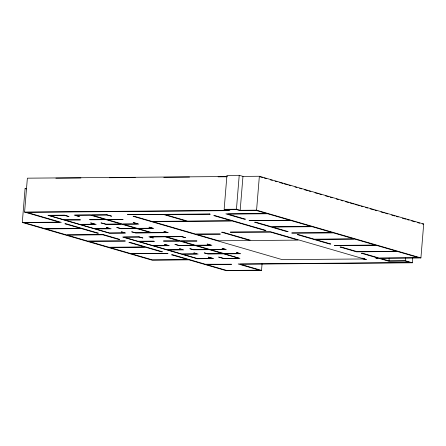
<?xml version="1.0" encoding="UTF-8"?>
<svg xmlns="http://www.w3.org/2000/svg" width="446" height="446" viewBox="0 0 446 446"><rect width="100%" height="100%" fill="white"/><g stroke="black" fill="none" stroke-linecap="round" stroke-linejoin="round"><path stroke-width="0.67" d="M262.097 263.48L261.529 270.399L226.278 270.689L188.926 259.84L151.958 260.141L22.3 222.465L25.087 188.552L26.459 188.541M22.3 222.465L59.268 222.164L24.586 212.084L27.373 178.171L227.187 176.527M24.586 212.084L227.878 210.412L224.143 209.325L226.936 175.412L239.229 175.311L242.964 176.393L259.36 176.259L423.7 224.015L420.913 257.927L379.925 258.267L388.996 260.899L405.392 260.765L412.327 262.783L412.784 257.242M420.913 257.927L256.573 210.172L240.177 210.311L236.441 209.224L239.229 175.311M240.177 210.311L242.964 176.393M256.573 210.172L259.36 176.259M388.996 260.899L389.224 258.134M405.392 260.765L405.62 257.994M55.861 178.177L80.927 177.971M109.471 177.731L135.227 177.519M163.771 177.285L189.533 177.073M218.077 176.839L227.131 176.767M224.143 209.325L236.441 209.224M422.468 224.026L423.7 224.015M412.327 262.783L240.182 264.199L261.529 270.399M259.594 176.694L262.934 177.664M264.266 178.054L266.268 178.634M270.404 179.838L272.378 180.413M275.015 181.176L276.994 181.751M279.631 182.52L282.926 183.473M284.241 183.858L287.536 184.817M288.857 185.196L290.837 185.776M294.94 186.963L296.925 187.543M299.578 188.312L301.563 188.892M304.217 189.661L307.528 190.626M308.855 191.011L310.84 191.585M314.954 192.784L318.271 193.742M319.592 194.127L321.583 194.707M325.558 195.861L328.869 196.825M330.196 197.21L332.186 197.79M336.301 198.983L338.285 199.563M340.939 200.332L342.924 200.912M345.578 201.681L348.889 202.64M350.216 203.025L353.527 203.989M354.854 204.374L356.839 204.954M357.642 205.188L359.627 205.762M360.953 206.147L362.944 206.727M365.592 207.496L367.582 208.076M370.23 208.845L373.547 209.804M374.869 210.194L376.859 210.768M380.973 211.967L384.285 212.926M385.612 213.311L387.596 213.89M391.577 215.044L394.888 216.009M396.215 216.394L398.2 216.973M402.325 218.172L405.665 219.137M406.997 219.527L408.999 220.107M411.664 220.881L415.003 221.852M417.668 222.626L419.669 223.206M25.087 188.552L26.425 188.942M236.012 209.464L226.178 209.548L229.913 210.635L26.615 212.307L61.297 222.387L24.413 222.688L44.957 228.659L80.614 228.363L64.871 223.792L66.103 223.78L98.382 233.158L97.156 233.169L81.412 228.597L45.754 228.893L66.298 234.858L103.188 234.557L119.729 239.363L118.497 239.374L102.758 234.797L67.095 235.092L87.639 241.063L125.326 240.991L88.442 241.292L108.986 247.262L144.643 246.967L128.9 242.395L130.132 242.384L162.411 251.767L161.184 251.773L145.441 247.201L109.783 247.497L130.327 253.462L168.014 253.395L131.13 253.696L152.471 259.901L188.128 259.605L171.587 254.8L172.819 254.789L205.366 264.244L231.574 264.272L206.163 264.478L226.707 270.449L259.5 270.176L238.153 263.976L410.298 262.56L404.962 261.01L388.566 261.144L378.693 258.273L376.563 258.29L375.766 258.061L377.896 258.044L361.355 253.233L362.587 253.228L379.122 258.033L418.883 257.704L397.537 251.505L356.555 251.839L340.014 247.034L341.24 247.023L356.984 251.6L396.739 251.271L376.195 245.3L334.411 245.406L375.398 245.071L354.854 239.101L315.093 239.43L330.837 244.001L329.605 244.012L297.326 234.629L298.552 234.618L314.296 239.195L354.052 238.866L333.508 232.896L291.723 233.002L332.71 232.667L312.167 226.696L272.411 227.025L288.149 231.597L286.923 231.608L254.638 222.225L255.87 222.22L271.608 226.791L311.364 226.462L290.825 220.497L249.035 220.597L290.023 220.263L267.611 213.751L227.856 214.08L245.467 219.192L244.235 219.203L225.827 213.857L266.814 213.517L256.143 210.417L239.747 210.551L236.012 209.464M64.341 215.184L47.945 215.318L109.309 233.152L125.7 233.013L121.83 231.892L121.217 231.898L124.685 232.901L109.521 233.029L95.383 228.921L111.16 228.792L106.895 227.549L106.276 227.555L109.744 228.564L94.58 228.686L80.442 224.578L96.219 224.45L91.151 222.978L90.538 222.983L94.808 224.221L79.639 224.344L64.703 220.006L80.481 219.872L63.901 219.772L48.96 215.429L64.124 215.306L69.007 216.544L64.341 215.184M106.968 214.833L74.175 215.106L78.847 216.461L79.46 216.455L75.19 215.217L90.354 215.089L105.295 219.432L89.518 219.56L90.315 219.794L106.098 219.666L121.039 224.004L105.875 224.132L100.991 222.894L106.059 224.366L121.836 224.238L135.98 228.346L120.81 228.469L116.729 227.471L121 228.709L136.777 228.581L150.915 232.689L135.751 232.812L131.67 231.809L135.539 232.935L168.326 232.661L164.457 231.541L163.844 231.546L167.311 232.55L152.147 232.678L138.009 228.569L153.786 228.441L149.516 227.198L148.903 227.204L152.37 228.213L137.206 228.335L123.068 224.226L138.845 224.098L133.778 222.626L133.164 222.632L137.429 223.87L122.265 223.992L107.324 219.655L123.107 219.521L106.527 219.421L91.586 215.078L106.75 214.955L111.634 216.193L106.968 214.833M209.43 213.991L127.461 214.665L163.916 214.604L186.328 221.116L151.896 221.4L134.291 216.282L133.064 216.293L282.195 259.628L362.286 258.97L364.577 259.633L366.461 259.617L362.303 258.412L364.923 258.39L361.5 258.178L270.794 231.82L230.214 232.154L270.365 232.065L298.112 240.126L251.388 240.511L222.838 232.215L221.612 232.227L250.156 240.522L218.596 240.779L196.184 234.267L220.369 234.066L195.387 234.033L152.699 221.634L232.215 220.976L264.762 230.437L265.989 230.426L215.033 215.619L213.807 215.63L231.413 220.742L187.56 221.105L165.148 214.593L210.233 214.225L209.43 213.991M139.041 236.893L122.644 237.027L197.344 258.73L213.74 258.596L208.806 257.164L208.193 257.169L212.725 258.485L197.561 258.613L182.353 254.192L198.135 254.064L194.4 252.977L193.781 252.982L196.719 253.835L181.555 253.958L167.947 250.005L183.73 249.877L179.994 248.79L179.376 248.796L182.314 249.649L167.15 249.771L153.541 245.818L169.318 245.69L165.053 244.447L164.435 244.453L167.908 245.462L152.738 245.584L138.6 241.476L154.383 241.347L153.58 241.113L137.803 241.247L123.659 237.138L138.823 237.01L142.91 238.013L139.041 236.893M181.667 236.542L148.875 236.809L152.744 237.935L153.363 237.93L149.889 236.921L165.059 236.798L179.197 240.907L163.414 241.035L179.994 241.135L194.138 245.244L178.974 245.372L174.888 244.369L179.158 245.607L194.935 245.478L208.544 249.431L193.38 249.559L189.829 248.712L193.564 249.793L209.341 249.665L222.95 253.618L207.786 253.741L204.235 252.893L207.97 253.98L223.753 253.852L238.956 258.267L223.792 258.396L218.64 257.08L223.58 258.518L239.97 258.379L224.366 253.846L240.762 253.713L237.027 252.626L236.408 252.631L239.346 253.484L224.182 253.607L210.573 249.654L226.351 249.526L222.621 248.439L222.002 248.444L224.94 249.297L209.771 249.42L196.168 245.467L211.945 245.339L207.68 244.096L207.061 244.101L210.529 245.11L195.365 245.239L181.227 241.13L197.004 240.996L180.424 240.896L166.286 236.787L181.45 236.659L185.536 237.662L181.667 236.542"/></g></svg>
